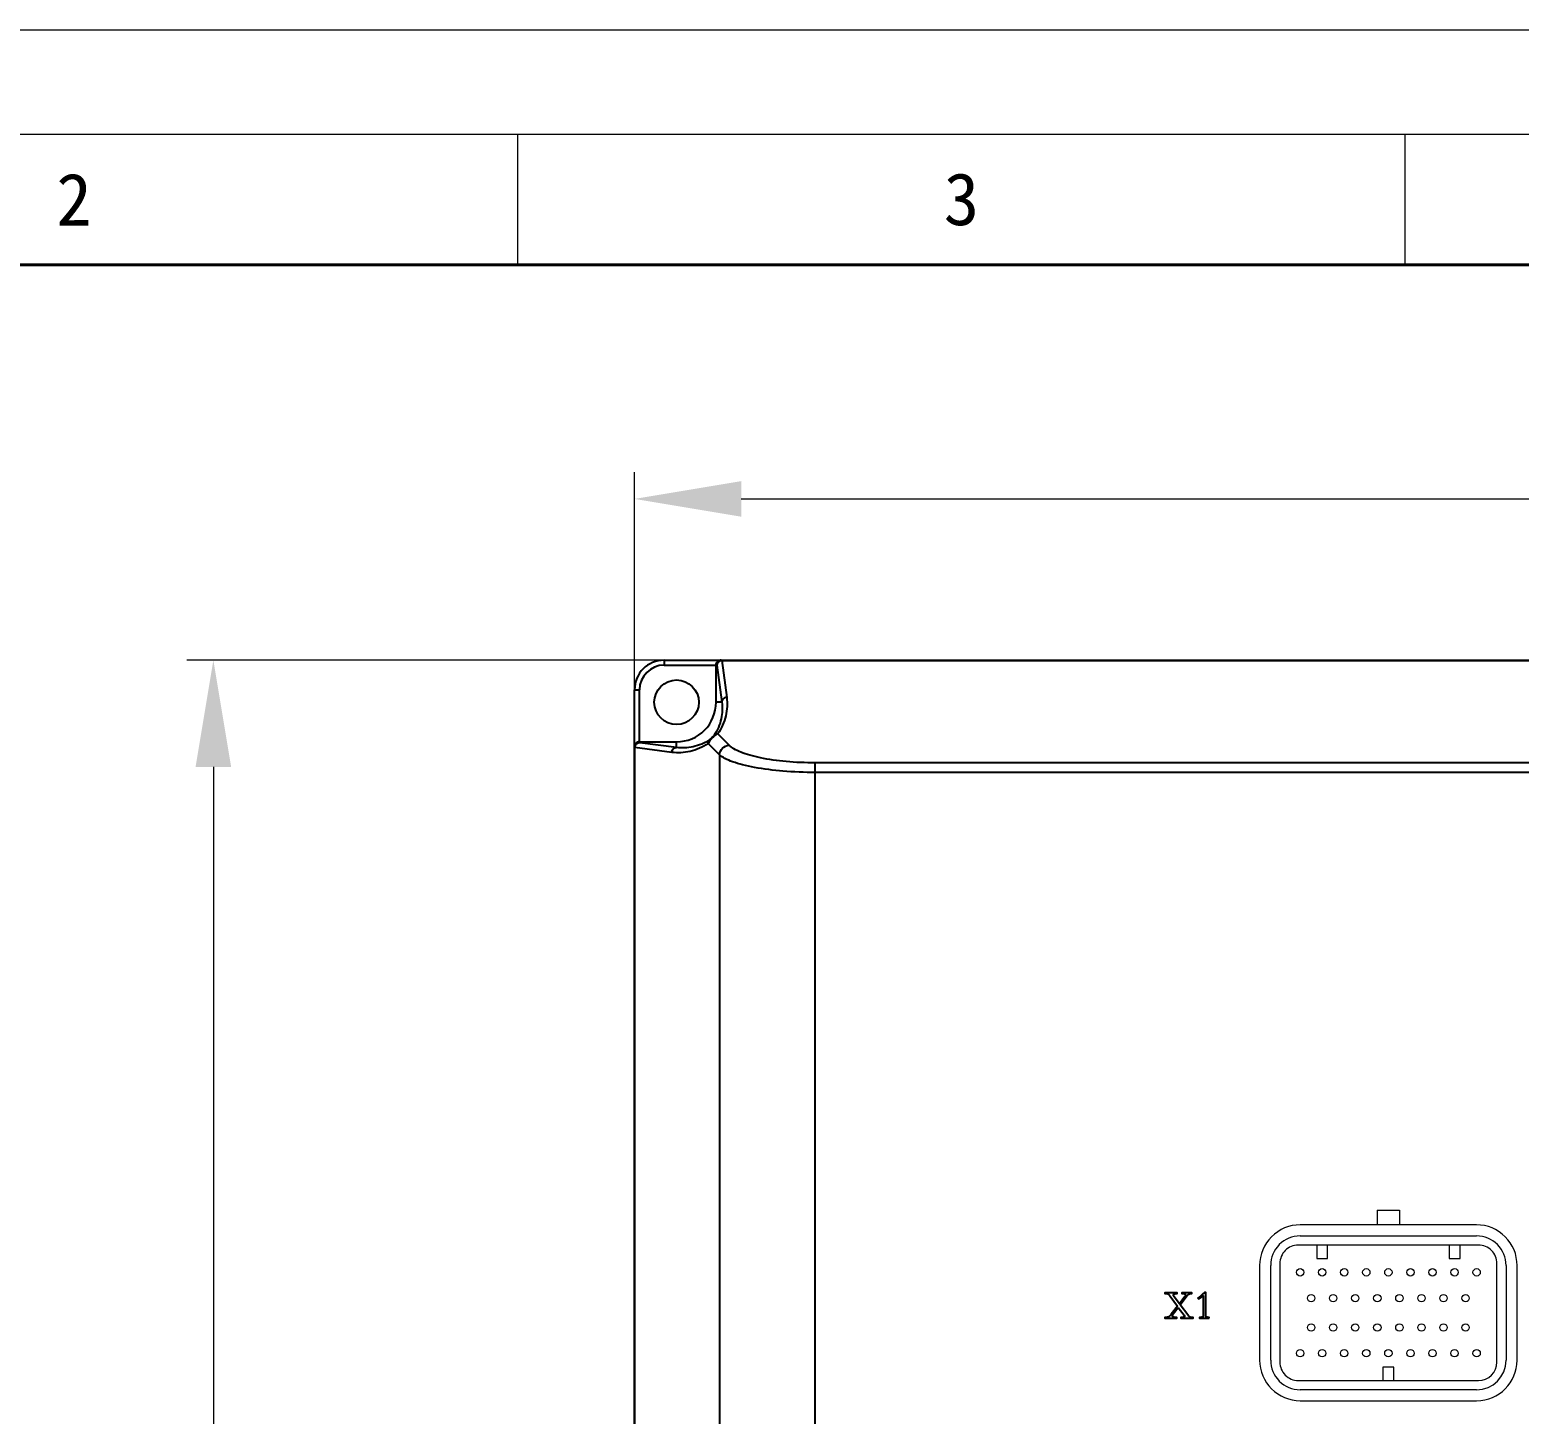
# Model space of a CAD drawing. Header units: millimetres. Extents: x 242 to 1026, y -183 to 372.
# Drawn here: x 413.9 to 564.6, y 231.7 to 371.7 of the extents above; entities that cross this region are included whole.
import ezdxf

# ---------------------------------------------------------------- set-up
doc = ezdxf.new("R2010")
doc.units = ezdxf.units.MM
doc.header["$LTSCALE"] = 30.734
doc.header["$PDMODE"] = 3
doc.header["$PDSIZE"] = 8
doc.layers.get('0').update_dxf_attribs({"linetype": 'CONTINUOUS'})
doc.layers.get('Defpoints').update_dxf_attribs({"linetype": 'CONTINUOUS'})
doc.layers.add('02___PRT_ALL_AXES', color=7, linetype='CONTINUOUS')
doc.layers.add('layer 1', color=7, linetype='CONTINUOUS')
doc.layers.add('dim', color=2, linetype='CONTINUOUS', lineweight=15)
doc.layers.add('图框', color=85, linetype='CONTINUOUS', lineweight=20)
doc.layers.add('图纸边界', color=8, linetype='CONTINUOUS', lineweight=9, plot=False)
doc.styles.add('China GB1', font='gbenor.shx', dxfattribs={"width": 0.9, "bigfont": 'gbcbig.shx'})
doc.styles.add('图框文字', font='')
doc.styles.get('图框文字').set_extended_font_data('SimSun')
doc.dimstyles.new('A4S2.5', dxfattribs={"dimscale": 2.5, "dimtxt": 2.5, "dimasz": 1, "dimexe": 1, "dimexo": 0.5, "dimgap": 0.5, "dimtad": 1, "dimdec": 1, "dimzin": 9, "dimdsep": 46, "dimtxsty": 'China GB1', "dimcen": 0, "dimclrd": 4, "dimclre": 4, "dimclrt": 2, "dimadec": 3, "dimazin": 2, "dimtfac": 1, "dimtdec": 1, "dimtmove": 0, "dimatfit": 1, "dimfxl": 1, "dimlwd": 9, "dimlwe": 9, "dimarcsym": 0})

# ---------------------------------------------------------------- blocks, each defined once
blk = doc.blocks.new('JC_A4')
at = {"layer": '图框'}
for p, q in [((84, 201), (84, 206)), ((118, 201), (118, 206))]:
    blk.add_line(p, q, dxfattribs=at)
blk.add_lwpolyline([(4, 206), (293, 206), (293, 4), (4, 4)], close=True, dxfattribs=at)
at = {"layer": '图框', "lineweight": 40}
blk.add_lwpolyline([(16, 201), (288, 201), (288, 9), (16, 9)], close=True, dxfattribs=at)
at = {"layer": '图纸边界'}
blk.add_lwpolyline([(0, 210), (297, 210), (297, 0), (0, 0)], close=True, dxfattribs=at)
at = {"layer": '图框', "char_height": 2, "attachment_point": 5, "style": '图框文字'}
for s, insert in [('2', (67, 203.5)), ('3', (101, 203.5))]:
    blk.add_mtext(s, dxfattribs=dict(at, insert=insert))
blk = doc.blocks.new('*D31')
at = {"layer": 'Defpoints', "color": 0, "transparency": 16777216}
for p in [(751.61, 324.25), (475.11, 292.42), (751.61, 284.26)]:
    blk.add_point(p, dxfattribs=at)
at = {"layer": 'dim', "color": 4, "lineweight": 9, "transparency": 16777216}
for p, q in [((475.11, 295.12), (475.11, 326.95)), ((751.61, 286.96), (751.61, 326.95)), ((485.91, 324.25), (740.81, 324.25))]:
    blk.add_line(p, q, dxfattribs=at)
at = {"layer": 'dim', "color": 4, "transparency": 16777216}
for points in [[(485.91, 326.05), (485.91, 322.45), (475.11, 324.25)], [(740.81, 326.05), (740.81, 322.45), (751.61, 324.25)]]:
    blk.add_solid(points, dxfattribs=at)
at = {"layer": 'dim', "color": 2, "transparency": 16777216, "insert": (613.36, 333.7), "char_height": 13.5, "attachment_point": 5, "style": 'China GB1'}
blk.add_mtext('276.5', dxfattribs=at)
blk = doc.blocks.new('*D32')
at = {"layer": 'Defpoints', "color": 0, "transparency": 16777216}
for p in [(482.78, 307.94), (432.51, 117.44), (481.36, 117.44)]:
    blk.add_point(p, dxfattribs=at)
at = {"layer": 'dim', "color": 4, "lineweight": 9, "transparency": 16777216}
for p, q in [((480.08, 307.94), (429.82, 307.94)), ((432.51, 297.14), (432.51, 128.24)), ((478.67, 117.44), (429.82, 117.44))]:
    blk.add_line(p, q, dxfattribs=at)
at = {"layer": 'dim', "color": 4, "transparency": 16777216}
for points in [[(430.71, 297.14), (434.31, 297.14), (432.51, 307.94)], [(430.71, 128.24), (434.31, 128.24), (432.51, 117.44)]]:
    blk.add_solid(points, dxfattribs=at)
at = {"layer": 'dim', "color": 2, "transparency": 16777216, "insert": (423.07, 212.69), "char_height": 13.5, "attachment_point": 5, "rotation": 90, "style": 'China GB1'}
blk.add_mtext('190.5', dxfattribs=at)

msp = doc.modelspace()

# ---------------------------------------------------------------- linework, layer by layer
at = {"color": 7, "linetype": 'Continuous'}
for p, q in [((478.11, 307.94), (478.11, 307.44)), ((478.11, 307.94), (748.61, 307.94)), ((478.11, 307.44), (483.44, 307.44)), ((483.36, 303.69), (483.36, 307.44)), ((483.45, 307.43), (483.94, 303.69)), ((483.95, 307.91), (484.43, 304.18)), ((483.95, 307.91), (742.77, 307.91)), ((475.11, 120.44), (475.11, 304.94)), ((475.11, 304.94), (475.61, 304.94)), ((475.61, 299.61), (475.61, 304.94)), ((483.94, 303.69), (483.36, 303.69)), ((484.67, 299.34), (483.52, 300.5)), ((475.14, 217.28), (475.14, 299.1)), ((478.88, 298.62), (475.14, 299.1)), ((475.61, 299.69), (479.36, 299.69)), ((479.36, 299.12), (475.63, 299.6)), ((479.36, 299.12), (479.36, 299.69)), ((483.71, 298.38), (482.56, 299.53)), ((483.71, 298.38), (483.71, 215.72)), ((493.37, 149.69), (493.37, 297.56)), ((733.35, 297.56), (493.37, 297.56)), ((733.35, 296.59), (493.37, 296.59))]:
    msp.add_line(p, q, dxfattribs=at)
for centre, radius, start, end in [((478.11, 304.94), 3, 90, 180), ((478.11, 304.94), 2.5, 90, 180), ((483.91, 307.42), 0.463, 169.0201, 179.3932), ((483.93, 307.42), 0.485, 159.1003, 169.0438), ((483.94, 307.45), 0.496, 121.922, 130.0214), ((483.84, 307.48), 0.461, 90.0198, 98.9432), ((479.36, 303.69), 4, 270, 0), ((475.57, 299.21), 0.461, 171.0568, 179.9802), ((475.61, 299.11), 0.495, 139.9755, 150.2938), ((475.64, 299.12), 0.485, 100.9562, 110.8997), ((475.63, 299.14), 0.463, 90.6068, 100.9799)]:
    msp.add_arc(centre, radius, start, end, dxfattribs=at)
for points, knots in [([(483.36, 307.44), (483.36, 307.57), (483.45, 307.81), (483.67, 307.92), (483.77, 307.94)], [0, 0, 0, 0, 0.556545, 1, 1, 1, 1]), ([(483.44, 307.44), (483.45, 307.44), (483.45, 307.43), (483.45, 307.43), (483.45, 307.43)], [0, 0, 0, 0, 0.272281, 1, 1, 1, 1]), ([(483.95, 307.91), (483.85, 307.91), (483.65, 307.85), (483.52, 307.68), (483.48, 307.59)], [0, 0, 0, 0, 0.503963, 1, 1, 1, 1]), ([(483.94, 307.94), (483.95, 307.94), (483.95, 307.93), (483.95, 307.92), (483.95, 307.92)], [0, 0, 0, 0, 0.258879, 1, 1, 1, 1]), ([(483.94, 303.69), (484.02, 303.14), (483.97, 301.95), (483.5, 300.85), (483.15, 300.35)], [0, 0, 0, 0, 0.477774, 1, 1, 1, 1]), ([(484.43, 304.18), (484.51, 303.56), (484.45, 302.25), (483.91, 301.04), (483.52, 300.5)], [0, 0, 0, 0, 0.47905, 1, 1, 1, 1]), ([(484.43, 304.18), (484.31, 304.17), (484.05, 304.07), (483.94, 303.82), (483.94, 303.69)], [0, 0, 0, 0, 0.505953, 1, 1, 1, 1]), ([(482.71, 299.91), (482.21, 299.56), (481.11, 299.08), (479.91, 299.04), (479.36, 299.12)], [0, 0, 0, 0, 0.522233, 1, 1, 1, 1]), ([(482.56, 299.53), (482.55, 299.6), (482.58, 299.74), (482.66, 299.86), (482.71, 299.91)], [0, 0, 0, 0, 0.504859, 1, 1, 1, 1]), ([(483.52, 300.5), (483.31, 300.4), (482.95, 300.1), (482.66, 299.74), (482.56, 299.53)], [0, 0, 0, 0, 0.49982, 1, 1, 1, 1]), ([(483.15, 300.35), (483.09, 300.26), (482.95, 300.1), (482.79, 299.97), (482.71, 299.91)], [0, 0, 0, 0, 0.499558, 1, 1, 1, 1]), ([(483.52, 300.5), (483.45, 300.5), (483.31, 300.48), (483.19, 300.4), (483.15, 300.35)], [0, 0, 0, 0, 0.504866, 1, 1, 1, 1]), ([(475.14, 299.1), (475.14, 299.11), (475.13, 299.11), (475.11, 299.11), (475.11, 299.11)], [0, 0, 0, 0, 0.743161, 1, 1, 1, 1]), ([(475.61, 299.69), (475.48, 299.69), (475.24, 299.6), (475.13, 299.38), (475.12, 299.28)], [0, 0, 0, 0, 0.556545, 1, 1, 1, 1]), ([(475.14, 299.1), (475.15, 299.2), (475.21, 299.41), (475.37, 299.54), (475.46, 299.57)], [0, 0, 0, 0, 0.503963, 1, 1, 1, 1]), ([(475.63, 299.6), (475.62, 299.6), (475.62, 299.61), (475.61, 299.61), (475.61, 299.61)], [0, 0, 0, 0, 0.727716, 1, 1, 1, 1]), ([(482.56, 299.53), (482.01, 299.14), (480.8, 298.6), (479.49, 298.54), (478.88, 298.62)], [0, 0, 0, 0, 0.520954, 1, 1, 1, 1]), ([(478.88, 298.62), (478.88, 298.74), (478.98, 299), (479.24, 299.12), (479.36, 299.12)], [0, 0, 0, 0, 0.505956, 1, 1, 1, 1]), ([(493.37, 296.59), (492.29, 296.59), (490.23, 296.67), (487.79, 296.97), (486.09, 297.33), (485.09, 297.63), (484.3, 297.96), (483.87, 298.23), (483.71, 298.38)], [0, 0, 0, 0, 0.32663, 0.618702, 0.742687, 0.848369, 0.934209, 1, 1, 1, 1]), ([(493.37, 297.56), (492.39, 297.56), (490.54, 297.64), (488.33, 297.94), (486.81, 298.3), (485.91, 298.6), (485.2, 298.93), (484.82, 299.2), (484.67, 299.34)], [0, 0, 0, 0, 0.325394, 0.616369, 0.740081, 0.84589, 0.932496, 1, 1, 1, 1])]:
    msp.add_open_spline(points, degree=3, knots=knots, dxfattribs=at)
for points in [[(483.51, 307.69), (483.47, 307.62), (483.44, 307.53), (483.44, 307.44)], [(483.62, 307.83), (483.58, 307.79), (483.54, 307.74), (483.51, 307.69)], [(483.94, 307.94), (483.85, 307.94), (483.76, 307.91), (483.68, 307.87)], [(475.11, 299.11), (475.11, 299.19), (475.13, 299.28), (475.18, 299.36)], [(475.23, 299.43), (475.26, 299.47), (475.31, 299.51), (475.36, 299.54)], [(475.36, 299.54), (475.44, 299.58), (475.52, 299.61), (475.61, 299.61)], [(483.71, 298.38), (483.73, 298.62), (483.95, 299.1), (484.43, 299.33), (484.67, 299.34)]]:
    msp.add_open_spline(points, degree=3, dxfattribs=at)
at = {"layer": '02___PRT_ALL_AXES', "color": 7, "linetype": 'Continuous'}
msp.add_circle((479.36, 303.69), 2.25, dxfattribs=at)
at = {"layer": 'layer 1', "lineweight": 9}
for points in [[(550.24, 252.32), (550.24, 252.32), (550.24, 250.84), (550.24, 250.84)], [(550.24, 252.32), (550.24, 252.32), (552.48, 252.32), (552.48, 252.32)], [(552.48, 252.32), (552.48, 252.32), (552.48, 250.84), (552.48, 250.84)], [(560.29, 250.84), (560.29, 250.84), (542.43, 250.84), (542.43, 250.84)], [(560.47, 248.79), (560.47, 248.79), (542.25, 248.79), (542.25, 248.79)], [(542.43, 249.72), (542.43, 249.72), (560.29, 249.72), (560.29, 249.72)], [(544.11, 248.79), (544.11, 248.79), (544.11, 247.45), (544.11, 247.45)], [(545.22, 247.45), (545.22, 247.45), (545.22, 248.79), (545.22, 248.79)], [(557.5, 248.79), (557.5, 248.79), (557.5, 247.45), (557.5, 247.45)], [(558.61, 247.45), (558.61, 247.45), (558.61, 248.79), (558.61, 248.79)], [(544.11, 247.45), (544.11, 247.45), (545.22, 247.45), (545.22, 247.45)], [(557.5, 247.45), (557.5, 247.45), (558.61, 247.45), (558.61, 247.45)], [(538.34, 246.74), (538.34, 246.74), (538.34, 237.15), (538.34, 237.15)], [(539.46, 237.15), (539.46, 237.15), (539.46, 246.74), (539.46, 246.74)], [(540.39, 246.93), (540.39, 246.93), (540.39, 236.96), (540.39, 236.96)], [(562.33, 236.96), (562.33, 236.96), (562.33, 246.93), (562.33, 246.93)], [(563.26, 246.74), (563.26, 246.74), (563.26, 237.15), (563.26, 237.15)], [(564.38, 237.15), (564.38, 237.15), (564.38, 246.74), (564.38, 246.74)], [(560.29, 233.05), (562.55, 233.05), (564.38, 234.89), (564.38, 237.15)], [(560.29, 234.17), (561.93, 234.17), (563.26, 235.5), (563.26, 237.15)], [(560.47, 235.1), (561.5, 235.1), (562.33, 235.93), (562.33, 236.96)], [(542.25, 235.1), (542.25, 235.1), (560.47, 235.1), (560.47, 235.1)], [(551.92, 236.44), (551.92, 236.44), (550.8, 236.44), (550.8, 236.44)], [(550.8, 236.44), (550.8, 236.44), (550.8, 235.1), (550.8, 235.1)], [(551.92, 235.1), (551.92, 235.1), (551.92, 236.44), (551.92, 236.44)], [(560.29, 234.17), (560.29, 234.17), (542.43, 234.17), (542.43, 234.17)], [(542.43, 233.05), (542.43, 233.05), (560.29, 233.05), (560.29, 233.05)]]:
    msp.add_open_spline(points, degree=3, dxfattribs=at)
for points, knots in [([(542.43, 250.84), (541.35, 250.84), (540.31, 250.4), (539.54, 249.64), (539.54, 249.64), (538.77, 248.87), (538.34, 247.83), (538.34, 246.74)], [0, 0, 0, 0, 0.333333, 0.333333, 0.333333, 0.333333, 1, 1, 1, 1]), ([(564.38, 246.74), (564.38, 247.83), (563.95, 248.87), (563.18, 249.64), (563.18, 249.64), (562.41, 250.4), (561.37, 250.84), (560.29, 250.84)], [0, 0, 0, 0, 0.333333, 0.333333, 0.333333, 0.333333, 1, 1, 1, 1]), ([(542.43, 249.72), (541.64, 249.72), (540.89, 249.41), (540.33, 248.85), (540.33, 248.85), (539.77, 248.29), (539.46, 247.53), (539.46, 246.74)], [0, 0, 0, 0, 0.333333, 0.333333, 0.333333, 0.333333, 1, 1, 1, 1]), ([(542.25, 248.79), (541.75, 248.79), (541.28, 248.59), (540.93, 248.24), (540.93, 248.24), (540.58, 247.9), (540.39, 247.42), (540.39, 246.93)], [0, 0, 0, 0, 0.333333, 0.333333, 0.333333, 0.333333, 1, 1, 1, 1]), ([(563.26, 246.74), (563.26, 247.53), (562.95, 248.29), (562.39, 248.85), (562.39, 248.85), (561.83, 249.41), (561.08, 249.72), (560.29, 249.72)], [0, 0, 0, 0, 0.333333, 0.333333, 0.333333, 0.333333, 1, 1, 1, 1]), ([(562.33, 246.93), (562.33, 247.42), (562.14, 247.9), (561.79, 248.24), (561.79, 248.24), (561.44, 248.59), (560.97, 248.79), (560.47, 248.79)], [0, 0, 0, 0, 0.333333, 0.333333, 0.333333, 0.333333, 1, 1, 1, 1]), ([(542.81, 246.04), (542.81, 246.24), (542.64, 246.41), (542.43, 246.41), (542.43, 246.41), (542.23, 246.41), (542.06, 246.24), (542.06, 246.04), (542.06, 246.04), (542.06, 245.83), (542.23, 245.66), (542.43, 245.66), (542.43, 245.66), (542.64, 245.66), (542.81, 245.83), (542.81, 246.04)], [0, 0, 0, 0, 0.2, 0.2, 0.2, 0.2, 0.4, 0.4, 0.4, 0.4, 0.6, 0.6, 0.6, 0.6, 1, 1, 1, 1]), ([(545.04, 246.04), (545.04, 246.24), (544.87, 246.41), (544.67, 246.41), (544.67, 246.41), (544.46, 246.41), (544.29, 246.24), (544.29, 246.04), (544.29, 246.04), (544.29, 245.83), (544.46, 245.66), (544.67, 245.66), (544.67, 245.66), (544.87, 245.66), (545.04, 245.83), (545.04, 246.04)], [0, 0, 0, 0, 0.2, 0.2, 0.2, 0.2, 0.4, 0.4, 0.4, 0.4, 0.6, 0.6, 0.6, 0.6, 1, 1, 1, 1]), ([(547.27, 246.04), (547.27, 246.24), (547.1, 246.41), (546.9, 246.41), (546.9, 246.41), (546.69, 246.41), (546.52, 246.24), (546.52, 246.04), (546.52, 246.04), (546.52, 245.83), (546.69, 245.66), (546.9, 245.66), (546.9, 245.66), (547.1, 245.66), (547.27, 245.83), (547.27, 246.04)], [0, 0, 0, 0, 0.2, 0.2, 0.2, 0.2, 0.4, 0.4, 0.4, 0.4, 0.6, 0.6, 0.6, 0.6, 1, 1, 1, 1]), ([(549.5, 246.04), (549.5, 246.24), (549.33, 246.41), (549.13, 246.41), (549.13, 246.41), (548.92, 246.41), (548.76, 246.24), (548.76, 246.04), (548.76, 246.04), (548.76, 245.83), (548.92, 245.66), (549.13, 245.66), (549.13, 245.66), (549.33, 245.66), (549.5, 245.83), (549.5, 246.04)], [0, 0, 0, 0, 0.2, 0.2, 0.2, 0.2, 0.4, 0.4, 0.4, 0.4, 0.6, 0.6, 0.6, 0.6, 1, 1, 1, 1]), ([(551.73, 246.04), (551.73, 246.24), (551.57, 246.41), (551.36, 246.41), (551.36, 246.41), (551.16, 246.41), (550.99, 246.24), (550.99, 246.04), (550.99, 246.04), (550.99, 245.83), (551.16, 245.66), (551.36, 245.66), (551.36, 245.66), (551.57, 245.66), (551.73, 245.83), (551.73, 246.04)], [0, 0, 0, 0, 0.2, 0.2, 0.2, 0.2, 0.4, 0.4, 0.4, 0.4, 0.6, 0.6, 0.6, 0.6, 1, 1, 1, 1]), ([(553.96, 246.04), (553.96, 246.24), (553.8, 246.41), (553.59, 246.41), (553.59, 246.41), (553.39, 246.41), (553.22, 246.24), (553.22, 246.04), (553.22, 246.04), (553.22, 245.83), (553.39, 245.66), (553.59, 245.66), (553.59, 245.66), (553.8, 245.66), (553.96, 245.83), (553.96, 246.04)], [0, 0, 0, 0, 0.2, 0.2, 0.2, 0.2, 0.4, 0.4, 0.4, 0.4, 0.6, 0.6, 0.6, 0.6, 1, 1, 1, 1]), ([(556.2, 246.04), (556.2, 246.24), (556.03, 246.41), (555.82, 246.41), (555.82, 246.41), (555.62, 246.41), (555.45, 246.24), (555.45, 246.04), (555.45, 246.04), (555.45, 245.83), (555.62, 245.66), (555.82, 245.66), (555.82, 245.66), (556.03, 245.66), (556.2, 245.83), (556.2, 246.04)], [0, 0, 0, 0, 0.2, 0.2, 0.2, 0.2, 0.4, 0.4, 0.4, 0.4, 0.6, 0.6, 0.6, 0.6, 1, 1, 1, 1]), ([(558.43, 246.04), (558.43, 246.24), (558.26, 246.41), (558.06, 246.41), (558.06, 246.41), (557.85, 246.41), (557.68, 246.24), (557.68, 246.04), (557.68, 246.04), (557.68, 245.83), (557.85, 245.66), (558.06, 245.66), (558.06, 245.66), (558.26, 245.66), (558.43, 245.83), (558.43, 246.04)], [0, 0, 0, 0, 0.2, 0.2, 0.2, 0.2, 0.4, 0.4, 0.4, 0.4, 0.6, 0.6, 0.6, 0.6, 1, 1, 1, 1]), ([(560.66, 246.04), (560.66, 246.24), (560.49, 246.41), (560.29, 246.41), (560.29, 246.41), (560.08, 246.41), (559.92, 246.24), (559.92, 246.04), (559.92, 246.04), (559.92, 245.83), (560.08, 245.66), (560.29, 245.66), (560.29, 245.66), (560.49, 245.66), (560.66, 245.83), (560.66, 246.04)], [0, 0, 0, 0, 0.2, 0.2, 0.2, 0.2, 0.4, 0.4, 0.4, 0.4, 0.6, 0.6, 0.6, 0.6, 1, 1, 1, 1]), ([(543.92, 243.43), (543.92, 243.64), (543.75, 243.8), (543.55, 243.8), (543.55, 243.8), (543.34, 243.8), (543.18, 243.64), (543.18, 243.43), (543.18, 243.43), (543.18, 243.23), (543.34, 243.06), (543.55, 243.06), (543.55, 243.06), (543.75, 243.06), (543.92, 243.23), (543.92, 243.43)], [0, 0, 0, 0, 0.2, 0.2, 0.2, 0.2, 0.4, 0.4, 0.4, 0.4, 0.6, 0.6, 0.6, 0.6, 1, 1, 1, 1]), ([(546.15, 243.43), (546.15, 243.64), (545.99, 243.8), (545.78, 243.8), (545.78, 243.8), (545.58, 243.8), (545.41, 243.64), (545.41, 243.43), (545.41, 243.43), (545.41, 243.23), (545.58, 243.06), (545.78, 243.06), (545.78, 243.06), (545.99, 243.06), (546.15, 243.23), (546.15, 243.43)], [0, 0, 0, 0, 0.2, 0.2, 0.2, 0.2, 0.4, 0.4, 0.4, 0.4, 0.6, 0.6, 0.6, 0.6, 1, 1, 1, 1]), ([(548.38, 243.43), (548.38, 243.64), (548.22, 243.8), (548.01, 243.8), (548.01, 243.8), (547.81, 243.8), (547.64, 243.64), (547.64, 243.43), (547.64, 243.43), (547.64, 243.23), (547.81, 243.06), (548.01, 243.06), (548.01, 243.06), (548.22, 243.06), (548.38, 243.23), (548.38, 243.43)], [0, 0, 0, 0, 0.2, 0.2, 0.2, 0.2, 0.4, 0.4, 0.4, 0.4, 0.6, 0.6, 0.6, 0.6, 1, 1, 1, 1]), ([(550.62, 243.43), (550.62, 243.64), (550.45, 243.8), (550.24, 243.8), (550.24, 243.8), (550.04, 243.8), (549.87, 243.64), (549.87, 243.43), (549.87, 243.43), (549.87, 243.23), (550.04, 243.06), (550.24, 243.06), (550.24, 243.06), (550.45, 243.06), (550.62, 243.23), (550.62, 243.43)], [0, 0, 0, 0, 0.2, 0.2, 0.2, 0.2, 0.4, 0.4, 0.4, 0.4, 0.6, 0.6, 0.6, 0.6, 1, 1, 1, 1]), ([(552.85, 243.43), (552.85, 243.64), (552.68, 243.8), (552.48, 243.8), (552.48, 243.8), (552.27, 243.8), (552.1, 243.64), (552.1, 243.43), (552.1, 243.43), (552.1, 243.23), (552.27, 243.06), (552.48, 243.06), (552.48, 243.06), (552.68, 243.06), (552.85, 243.23), (552.85, 243.43)], [0, 0, 0, 0, 0.2, 0.2, 0.2, 0.2, 0.4, 0.4, 0.4, 0.4, 0.6, 0.6, 0.6, 0.6, 1, 1, 1, 1]), ([(555.08, 243.43), (555.08, 243.64), (554.91, 243.8), (554.71, 243.8), (554.71, 243.8), (554.5, 243.8), (554.34, 243.64), (554.34, 243.43), (554.34, 243.43), (554.34, 243.23), (554.5, 243.06), (554.71, 243.06), (554.71, 243.06), (554.91, 243.06), (555.08, 243.23), (555.08, 243.43)], [0, 0, 0, 0, 0.2, 0.2, 0.2, 0.2, 0.4, 0.4, 0.4, 0.4, 0.6, 0.6, 0.6, 0.6, 1, 1, 1, 1]), ([(557.31, 243.43), (557.31, 243.64), (557.15, 243.8), (556.94, 243.8), (556.94, 243.8), (556.74, 243.8), (556.57, 243.64), (556.57, 243.43), (556.57, 243.43), (556.57, 243.23), (556.74, 243.06), (556.94, 243.06), (556.94, 243.06), (557.15, 243.06), (557.31, 243.23), (557.31, 243.43)], [0, 0, 0, 0, 0.2, 0.2, 0.2, 0.2, 0.4, 0.4, 0.4, 0.4, 0.6, 0.6, 0.6, 0.6, 1, 1, 1, 1]), ([(559.54, 243.43), (559.54, 243.64), (559.38, 243.8), (559.17, 243.8), (559.17, 243.8), (558.97, 243.8), (558.8, 243.64), (558.8, 243.43), (558.8, 243.43), (558.8, 243.23), (558.97, 243.06), (559.17, 243.06), (559.17, 243.06), (559.38, 243.06), (559.54, 243.23), (559.54, 243.43)], [0, 0, 0, 0, 0.2, 0.2, 0.2, 0.2, 0.4, 0.4, 0.4, 0.4, 0.6, 0.6, 0.6, 0.6, 1, 1, 1, 1]), ([(543.92, 240.46), (543.92, 240.66), (543.75, 240.83), (543.55, 240.83), (543.55, 240.83), (543.34, 240.83), (543.18, 240.66), (543.18, 240.46), (543.18, 240.46), (543.18, 240.25), (543.34, 240.09), (543.55, 240.09), (543.55, 240.09), (543.75, 240.09), (543.92, 240.25), (543.92, 240.46)], [0, 0, 0, 0, 0.2, 0.2, 0.2, 0.2, 0.4, 0.4, 0.4, 0.4, 0.6, 0.6, 0.6, 0.6, 1, 1, 1, 1]), ([(546.15, 240.46), (546.15, 240.66), (545.99, 240.83), (545.78, 240.83), (545.78, 240.83), (545.58, 240.83), (545.41, 240.66), (545.41, 240.46), (545.41, 240.46), (545.41, 240.25), (545.58, 240.09), (545.78, 240.09), (545.78, 240.09), (545.99, 240.09), (546.15, 240.25), (546.15, 240.46)], [0, 0, 0, 0, 0.2, 0.2, 0.2, 0.2, 0.4, 0.4, 0.4, 0.4, 0.6, 0.6, 0.6, 0.6, 1, 1, 1, 1]), ([(548.38, 240.46), (548.38, 240.66), (548.22, 240.83), (548.01, 240.83), (548.01, 240.83), (547.81, 240.83), (547.64, 240.66), (547.64, 240.46), (547.64, 240.46), (547.64, 240.25), (547.81, 240.09), (548.01, 240.09), (548.01, 240.09), (548.22, 240.09), (548.38, 240.25), (548.38, 240.46)], [0, 0, 0, 0, 0.2, 0.2, 0.2, 0.2, 0.4, 0.4, 0.4, 0.4, 0.6, 0.6, 0.6, 0.6, 1, 1, 1, 1]), ([(550.62, 240.46), (550.62, 240.66), (550.45, 240.83), (550.24, 240.83), (550.24, 240.83), (550.04, 240.83), (549.87, 240.66), (549.87, 240.46), (549.87, 240.46), (549.87, 240.25), (550.04, 240.09), (550.24, 240.09), (550.24, 240.09), (550.45, 240.09), (550.62, 240.25), (550.62, 240.46)], [0, 0, 0, 0, 0.2, 0.2, 0.2, 0.2, 0.4, 0.4, 0.4, 0.4, 0.6, 0.6, 0.6, 0.6, 1, 1, 1, 1]), ([(552.85, 240.46), (552.85, 240.66), (552.68, 240.83), (552.48, 240.83), (552.48, 240.83), (552.27, 240.83), (552.1, 240.66), (552.1, 240.46), (552.1, 240.46), (552.1, 240.25), (552.27, 240.09), (552.48, 240.09), (552.48, 240.09), (552.68, 240.09), (552.85, 240.25), (552.85, 240.46)], [0, 0, 0, 0, 0.2, 0.2, 0.2, 0.2, 0.4, 0.4, 0.4, 0.4, 0.6, 0.6, 0.6, 0.6, 1, 1, 1, 1]), ([(555.08, 240.46), (555.08, 240.66), (554.91, 240.83), (554.71, 240.83), (554.71, 240.83), (554.5, 240.83), (554.34, 240.66), (554.34, 240.46), (554.34, 240.46), (554.34, 240.25), (554.5, 240.09), (554.71, 240.09), (554.71, 240.09), (554.91, 240.09), (555.08, 240.25), (555.08, 240.46)], [0, 0, 0, 0, 0.2, 0.2, 0.2, 0.2, 0.4, 0.4, 0.4, 0.4, 0.6, 0.6, 0.6, 0.6, 1, 1, 1, 1]), ([(557.31, 240.46), (557.31, 240.66), (557.15, 240.83), (556.94, 240.83), (556.94, 240.83), (556.74, 240.83), (556.57, 240.66), (556.57, 240.46), (556.57, 240.46), (556.57, 240.25), (556.74, 240.09), (556.94, 240.09), (556.94, 240.09), (557.15, 240.09), (557.31, 240.25), (557.31, 240.46)], [0, 0, 0, 0, 0.2, 0.2, 0.2, 0.2, 0.4, 0.4, 0.4, 0.4, 0.6, 0.6, 0.6, 0.6, 1, 1, 1, 1]), ([(559.54, 240.46), (559.54, 240.66), (559.38, 240.83), (559.17, 240.83), (559.17, 240.83), (558.97, 240.83), (558.8, 240.66), (558.8, 240.46), (558.8, 240.46), (558.8, 240.25), (558.97, 240.09), (559.17, 240.09), (559.17, 240.09), (559.38, 240.09), (559.54, 240.25), (559.54, 240.46)], [0, 0, 0, 0, 0.2, 0.2, 0.2, 0.2, 0.4, 0.4, 0.4, 0.4, 0.6, 0.6, 0.6, 0.6, 1, 1, 1, 1]), ([(542.81, 237.85), (542.81, 238.06), (542.64, 238.23), (542.43, 238.23), (542.43, 238.23), (542.23, 238.23), (542.06, 238.06), (542.06, 237.85), (542.06, 237.85), (542.06, 237.65), (542.23, 237.48), (542.43, 237.48), (542.43, 237.48), (542.64, 237.48), (542.81, 237.65), (542.81, 237.85)], [0, 0, 0, 0, 0.2, 0.2, 0.2, 0.2, 0.4, 0.4, 0.4, 0.4, 0.6, 0.6, 0.6, 0.6, 1, 1, 1, 1]), ([(545.04, 237.85), (545.04, 238.06), (544.87, 238.23), (544.67, 238.23), (544.67, 238.23), (544.46, 238.23), (544.29, 238.06), (544.29, 237.85), (544.29, 237.85), (544.29, 237.65), (544.46, 237.48), (544.67, 237.48), (544.67, 237.48), (544.87, 237.48), (545.04, 237.65), (545.04, 237.85)], [0, 0, 0, 0, 0.2, 0.2, 0.2, 0.2, 0.4, 0.4, 0.4, 0.4, 0.6, 0.6, 0.6, 0.6, 1, 1, 1, 1]), ([(547.27, 237.85), (547.27, 238.06), (547.1, 238.23), (546.9, 238.23), (546.9, 238.23), (546.69, 238.23), (546.52, 238.06), (546.52, 237.85), (546.52, 237.85), (546.52, 237.65), (546.69, 237.48), (546.9, 237.48), (546.9, 237.48), (547.1, 237.48), (547.27, 237.65), (547.27, 237.85)], [0, 0, 0, 0, 0.2, 0.2, 0.2, 0.2, 0.4, 0.4, 0.4, 0.4, 0.6, 0.6, 0.6, 0.6, 1, 1, 1, 1]), ([(549.5, 237.85), (549.5, 238.06), (549.33, 238.23), (549.13, 238.23), (549.13, 238.23), (548.92, 238.23), (548.76, 238.06), (548.76, 237.85), (548.76, 237.85), (548.76, 237.65), (548.92, 237.48), (549.13, 237.48), (549.13, 237.48), (549.33, 237.48), (549.5, 237.65), (549.5, 237.85)], [0, 0, 0, 0, 0.2, 0.2, 0.2, 0.2, 0.4, 0.4, 0.4, 0.4, 0.6, 0.6, 0.6, 0.6, 1, 1, 1, 1]), ([(551.73, 237.85), (551.73, 238.06), (551.57, 238.23), (551.36, 238.23), (551.36, 238.23), (551.16, 238.23), (550.99, 238.06), (550.99, 237.85), (550.99, 237.85), (550.99, 237.65), (551.16, 237.48), (551.36, 237.48), (551.36, 237.48), (551.57, 237.48), (551.73, 237.65), (551.73, 237.85)], [0, 0, 0, 0, 0.2, 0.2, 0.2, 0.2, 0.4, 0.4, 0.4, 0.4, 0.6, 0.6, 0.6, 0.6, 1, 1, 1, 1]), ([(553.96, 237.85), (553.96, 238.06), (553.8, 238.23), (553.59, 238.23), (553.59, 238.23), (553.39, 238.23), (553.22, 238.06), (553.22, 237.85), (553.22, 237.85), (553.22, 237.65), (553.39, 237.48), (553.59, 237.48), (553.59, 237.48), (553.8, 237.48), (553.96, 237.65), (553.96, 237.85)], [0, 0, 0, 0, 0.2, 0.2, 0.2, 0.2, 0.4, 0.4, 0.4, 0.4, 0.6, 0.6, 0.6, 0.6, 1, 1, 1, 1]), ([(556.2, 237.85), (556.2, 238.06), (556.03, 238.23), (555.82, 238.23), (555.82, 238.23), (555.62, 238.23), (555.45, 238.06), (555.45, 237.85), (555.45, 237.85), (555.45, 237.65), (555.62, 237.48), (555.82, 237.48), (555.82, 237.48), (556.03, 237.48), (556.2, 237.65), (556.2, 237.85)], [0, 0, 0, 0, 0.2, 0.2, 0.2, 0.2, 0.4, 0.4, 0.4, 0.4, 0.6, 0.6, 0.6, 0.6, 1, 1, 1, 1]), ([(558.43, 237.85), (558.43, 238.06), (558.26, 238.23), (558.06, 238.23), (558.06, 238.23), (557.85, 238.23), (557.68, 238.06), (557.68, 237.85), (557.68, 237.85), (557.68, 237.65), (557.85, 237.48), (558.06, 237.48), (558.06, 237.48), (558.26, 237.48), (558.43, 237.65), (558.43, 237.85)], [0, 0, 0, 0, 0.2, 0.2, 0.2, 0.2, 0.4, 0.4, 0.4, 0.4, 0.6, 0.6, 0.6, 0.6, 1, 1, 1, 1]), ([(560.66, 237.85), (560.66, 238.06), (560.49, 238.23), (560.29, 238.23), (560.29, 238.23), (560.08, 238.23), (559.92, 238.06), (559.92, 237.85), (559.92, 237.85), (559.92, 237.65), (560.08, 237.48), (560.29, 237.48), (560.29, 237.48), (560.49, 237.48), (560.66, 237.65), (560.66, 237.85)], [0, 0, 0, 0, 0.2, 0.2, 0.2, 0.2, 0.4, 0.4, 0.4, 0.4, 0.6, 0.6, 0.6, 0.6, 1, 1, 1, 1]), ([(538.34, 237.15), (538.34, 236.06), (538.77, 235.02), (539.54, 234.25), (539.54, 234.25), (540.31, 233.49), (541.35, 233.05), (542.43, 233.05)], [0, 0, 0, 0, 0.333333, 0.333333, 0.333333, 0.333333, 1, 1, 1, 1]), ([(539.46, 237.15), (539.46, 236.36), (539.77, 235.6), (540.33, 235.04), (540.33, 235.04), (540.89, 234.48), (541.64, 234.17), (542.43, 234.17)], [0, 0, 0, 0, 0.333333, 0.333333, 0.333333, 0.333333, 1, 1, 1, 1]), ([(540.39, 236.96), (540.39, 236.47), (540.58, 235.99), (540.93, 235.65), (540.93, 235.65), (541.28, 235.3), (541.75, 235.1), (542.25, 235.1)], [0, 0, 0, 0, 0.333333, 0.333333, 0.333333, 0.333333, 1, 1, 1, 1])]:
    msp.add_open_spline(points, degree=3, knots=knots, dxfattribs=at)
at = {"layer": 'layer 1'}
for points, knots in [([(530.1, 242.49), (530.1, 242.49), (529.6, 241.83), (529.6, 241.83), (529.6, 241.83), (529.54, 241.75), (529.51, 241.69), (529.51, 241.64), (529.51, 241.64), (529.51, 241.59), (529.53, 241.56), (529.58, 241.53), (529.58, 241.53), (529.62, 241.51), (529.67, 241.49), (529.72, 241.48), (529.72, 241.48), (529.72, 241.48), (529.97, 241.46), (529.97, 241.46), (529.97, 241.46), (529.97, 241.46), (529.97, 241.39), (529.97, 241.39), (529.97, 241.39), (529.82, 241.4), (529.62, 241.41), (529.36, 241.41), (529.36, 241.41), (529.15, 241.41), (528.95, 241.4), (528.76, 241.39), (528.76, 241.39), (528.76, 241.39), (528.76, 241.46), (528.76, 241.46), (528.76, 241.46), (528.76, 241.46), (529.02, 241.5), (529.02, 241.5), (529.02, 241.5), (529.09, 241.51), (529.15, 241.54), (529.21, 241.59), (529.21, 241.59), (529.27, 241.63), (529.33, 241.7), (529.4, 241.8), (529.4, 241.8), (529.4, 241.8), (530.02, 242.6), (530.02, 242.6), (530.02, 242.6), (530.02, 242.6), (529.28, 243.63), (529.28, 243.63), (529.28, 243.63), (529.21, 243.73), (529.16, 243.79), (529.13, 243.82), (529.13, 243.82), (529.1, 243.84), (529.07, 243.86), (529.03, 243.87), (529.03, 243.87), (529.03, 243.87), (528.76, 243.9), (528.76, 243.9), (528.76, 243.9), (528.76, 243.9), (528.76, 243.96), (528.76, 243.96), (528.76, 243.96), (528.91, 243.95), (529.18, 243.95), (529.56, 243.95), (529.56, 243.95), (529.76, 243.95), (529.91, 243.95), (530.01, 243.96), (530.01, 243.96), (530.01, 243.96), (530.01, 243.9), (530.01, 243.9), (530.01, 243.9), (530.01, 243.9), (529.77, 243.86), (529.77, 243.86), (529.77, 243.86), (529.67, 243.84), (529.62, 243.81), (529.62, 243.75), (529.62, 243.75), (529.62, 243.7), (529.65, 243.64), (529.71, 243.56), (529.71, 243.56), (529.71, 243.56), (530.22, 242.86), (530.22, 242.86), (530.22, 242.86), (530.22, 242.86), (530.78, 243.59), (530.78, 243.59), (530.78, 243.59), (530.82, 243.64), (530.84, 243.69), (530.84, 243.72), (530.84, 243.72), (530.84, 243.78), (530.79, 243.82), (530.69, 243.85), (530.69, 243.85), (530.69, 243.85), (530.46, 243.9), (530.46, 243.9), (530.46, 243.9), (530.46, 243.9), (530.46, 243.96), (530.46, 243.96), (530.46, 243.96), (530.61, 243.95), (530.78, 243.95), (530.97, 243.95), (530.97, 243.95), (531.23, 243.95), (531.39, 243.95), (531.47, 243.96), (531.47, 243.96), (531.47, 243.96), (531.47, 243.9), (531.47, 243.9), (531.47, 243.9), (531.47, 243.9), (531.25, 243.86), (531.25, 243.86), (531.25, 243.86), (531.16, 243.84), (531.05, 243.75), (530.92, 243.57), (530.92, 243.57), (530.92, 243.57), (530.3, 242.75), (530.3, 242.75), (530.3, 242.75), (530.3, 242.75), (531.08, 241.73), (531.08, 241.73), (531.08, 241.73), (531.19, 241.58), (531.28, 241.5), (531.36, 241.49), (531.36, 241.49), (531.36, 241.49), (531.62, 241.46), (531.62, 241.46), (531.62, 241.46), (531.62, 241.46), (531.62, 241.39), (531.62, 241.39), (531.62, 241.39), (531.45, 241.4), (531.24, 241.41), (530.99, 241.41), (530.99, 241.41), (530.8, 241.41), (530.59, 241.4), (530.37, 241.39), (530.37, 241.39), (530.37, 241.39), (530.37, 241.46), (530.37, 241.46), (530.37, 241.46), (530.37, 241.46), (530.56, 241.48), (530.56, 241.48), (530.56, 241.48), (530.63, 241.49), (530.69, 241.5), (530.72, 241.51), (530.72, 241.51), (530.74, 241.53), (530.76, 241.54), (530.76, 241.57), (530.76, 241.57), (530.76, 241.59), (530.74, 241.64), (530.69, 241.7), (530.69, 241.7), (530.69, 241.7), (530.1, 242.49), (530.1, 242.49)], [0, 0, 0, 0, 0.020408, 0.020408, 0.020408, 0.020408, 0.040816, 0.040816, 0.040816, 0.040816, 0.061224, 0.061224, 0.061224, 0.061224, 0.081633, 0.081633, 0.081633, 0.081633, 0.102041, 0.102041, 0.102041, 0.102041, 0.122449, 0.122449, 0.122449, 0.122449, 0.142857, 0.142857, 0.142857, 0.142857, 0.163265, 0.163265, 0.163265, 0.163265, 0.183673, 0.183673, 0.183673, 0.183673, 0.204082, 0.204082, 0.204082, 0.204082, 0.22449, 0.22449, 0.22449, 0.22449, 0.244898, 0.244898, 0.244898, 0.244898, 0.265306, 0.265306, 0.265306, 0.265306, 0.285714, 0.285714, 0.285714, 0.285714, 0.306122, 0.306122, 0.306122, 0.306122, 0.326531, 0.326531, 0.326531, 0.326531, 0.346939, 0.346939, 0.346939, 0.346939, 0.367347, 0.367347, 0.367347, 0.367347, 0.387755, 0.387755, 0.387755, 0.387755, 0.408163, 0.408163, 0.408163, 0.408163, 0.428571, 0.428571, 0.428571, 0.428571, 0.44898, 0.44898, 0.44898, 0.44898, 0.469388, 0.469388, 0.469388, 0.469388, 0.489796, 0.489796, 0.489796, 0.489796, 0.510204, 0.510204, 0.510204, 0.510204, 0.530612, 0.530612, 0.530612, 0.530612, 0.55102, 0.55102, 0.55102, 0.55102, 0.571429, 0.571429, 0.571429, 0.571429, 0.591837, 0.591837, 0.591837, 0.591837, 0.612245, 0.612245, 0.612245, 0.612245, 0.632653, 0.632653, 0.632653, 0.632653, 0.653061, 0.653061, 0.653061, 0.653061, 0.673469, 0.673469, 0.673469, 0.673469, 0.693878, 0.693878, 0.693878, 0.693878, 0.714286, 0.714286, 0.714286, 0.714286, 0.734694, 0.734694, 0.734694, 0.734694, 0.755102, 0.755102, 0.755102, 0.755102, 0.77551, 0.77551, 0.77551, 0.77551, 0.795918, 0.795918, 0.795918, 0.795918, 0.816327, 0.816327, 0.816327, 0.816327, 0.836735, 0.836735, 0.836735, 0.836735, 0.857143, 0.857143, 0.857143, 0.857143, 0.877551, 0.877551, 0.877551, 0.877551, 0.897959, 0.897959, 0.897959, 0.897959, 0.918367, 0.918367, 0.918367, 0.918367, 0.938776, 0.938776, 0.938776, 0.938776, 0.959184, 0.959184, 0.959184, 0.959184, 1, 1, 1, 1]), ([(533.22, 241.39), (533.08, 241.4), (532.92, 241.41), (532.75, 241.41), (532.75, 241.41), (532.57, 241.41), (532.41, 241.4), (532.27, 241.39), (532.27, 241.39), (532.27, 241.39), (532.27, 241.46), (532.27, 241.46), (532.27, 241.46), (532.27, 241.46), (532.48, 241.5), (532.48, 241.5), (532.48, 241.5), (532.58, 241.52), (532.62, 241.57), (532.62, 241.65), (532.62, 241.65), (532.62, 241.65), (532.62, 243.66), (532.62, 243.66), (532.62, 243.66), (532.62, 243.66), (532.14, 243.35), (532.14, 243.35), (532.14, 243.35), (532.14, 243.35), (532.08, 243.43), (532.08, 243.43), (532.08, 243.43), (532.27, 243.55), (532.49, 243.74), (532.76, 243.99), (532.76, 243.99), (532.76, 243.99), (532.89, 243.99), (532.89, 243.99), (532.89, 243.99), (532.89, 243.99), (532.89, 241.65), (532.89, 241.65), (532.89, 241.65), (532.89, 241.56), (532.94, 241.51), (533.03, 241.49), (533.03, 241.49), (533.03, 241.49), (533.22, 241.46), (533.22, 241.46), (533.22, 241.46), (533.22, 241.46), (533.22, 241.39), (533.22, 241.39)], [0, 0, 0, 0, 0.066667, 0.066667, 0.066667, 0.066667, 0.133333, 0.133333, 0.133333, 0.133333, 0.2, 0.2, 0.2, 0.2, 0.266667, 0.266667, 0.266667, 0.266667, 0.333333, 0.333333, 0.333333, 0.333333, 0.4, 0.4, 0.4, 0.4, 0.466667, 0.466667, 0.466667, 0.466667, 0.533333, 0.533333, 0.533333, 0.533333, 0.6, 0.6, 0.6, 0.6, 0.666667, 0.666667, 0.666667, 0.666667, 0.733333, 0.733333, 0.733333, 0.733333, 0.8, 0.8, 0.8, 0.8, 0.866667, 0.866667, 0.866667, 0.866667, 1, 1, 1, 1])]:
    msp.add_open_spline(points, degree=3, knots=knots, dxfattribs=at)

# ---------------------------------------------------------------- block references
at = {"xscale": 2.639999999999873, "yscale": 2.639999999999873, "zscale": 2.639999999999873}
msp.add_blockref('JC_A4', (241.54, -182.71), dxfattribs=at)

# ---------------------------------------------------------------- dimensions: what is measured, and where the dimension line sits
at = {"layer": 'dim', "color": 1}
dim = msp.add_linear_dim(base=(751.61, 324.25), p1=(475.11, 292.42), p2=(751.61, 284.26), dimstyle='A4S2.5', override={"dimtxt": 5.4, "dimasz": 4.32, "dimexe": 1.07946, "dimexo": 1.07946, "dimgap": 1.07946}, dxfattribs=at)
dim.commit()
dim.dimension.update_dxf_attribs({"geometry": '*D31', "text_midpoint": (613.36, 333.7)})
dim = msp.add_linear_dim(base=(432.51, 117.44), p1=(482.78, 307.94), p2=(481.36, 117.44), angle=90, dimstyle='A4S2.5', override={"dimtxt": 5.4, "dimasz": 4.32, "dimexe": 1.07946, "dimexo": 1.07946, "dimgap": 1.07946}, dxfattribs=at)
dim.commit()
dim.dimension.update_dxf_attribs({"geometry": '*D32', "text_midpoint": (423.07, 212.69)})

doc.saveas('drawing.dxf')
